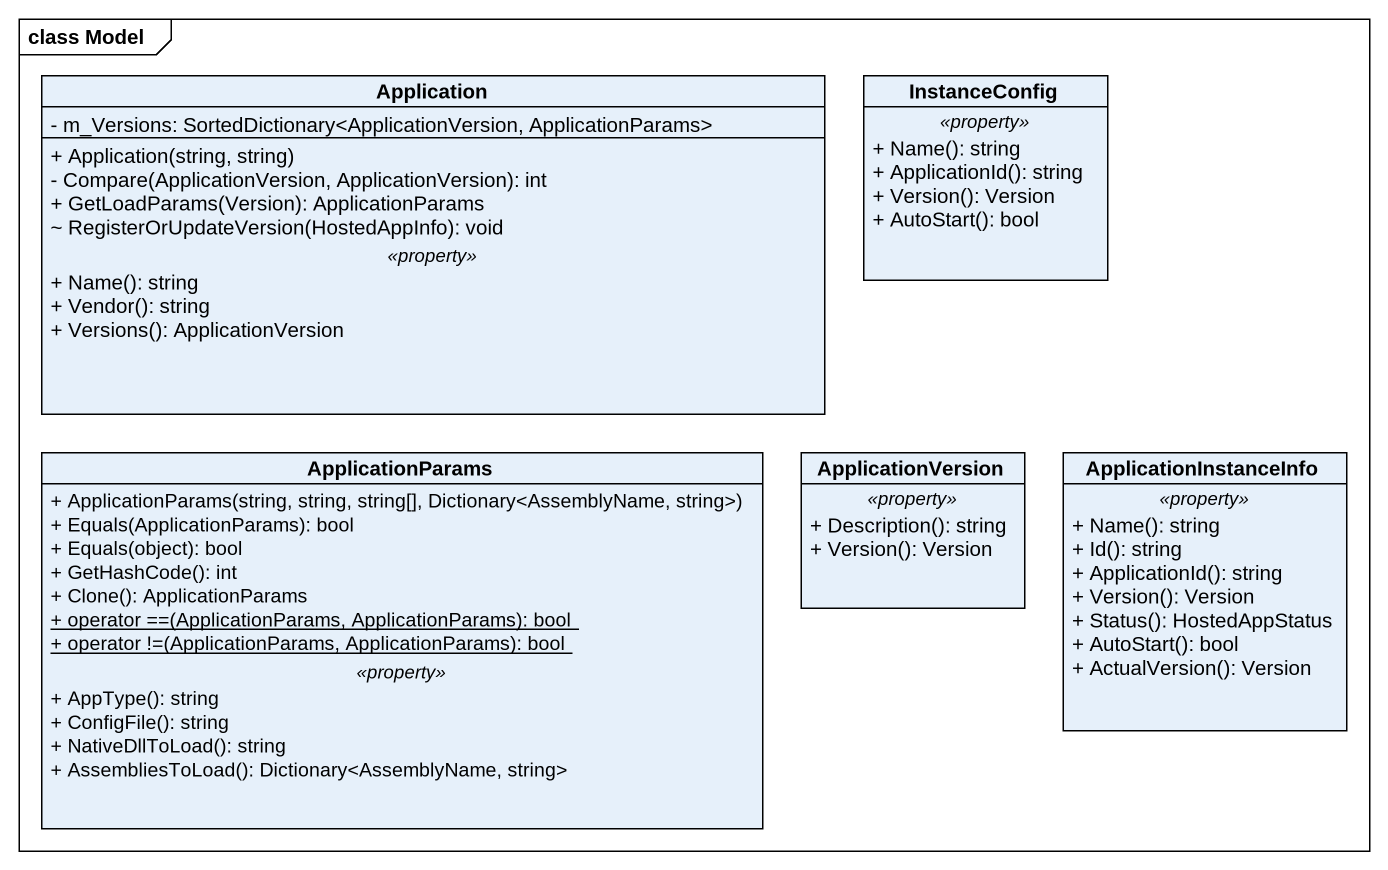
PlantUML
@startuml
mainframe class Model
hide circle
hide empty members
skinparam classAttributeIconSize 0
class Application {
  - m_Versions: SortedDictionary<ApplicationVersion, ApplicationParams>
  --
  + Application(string, string)
  - Compare(ApplicationVersion, ApplicationVersion): int
  + GetLoadParams(Version): ApplicationParams
  ~ RegisterOrUpdateVersion(HostedAppInfo): void
  .. <<property>> ..
  + Name(): string
  + Vendor(): string
  + Versions(): ApplicationVersion
}
class InstanceConfig {
  .. <<property>> ..
  + Name(): string
  + ApplicationId(): string
  + Version(): Version
  + AutoStart(): bool
}
class ApplicationParams {
  + ApplicationParams(string, string, string[], Dictionary<AssemblyName, string>)
  + Equals(ApplicationParams): bool
  + Equals(object): bool
  + GetHashCode(): int
  + Clone(): ApplicationParams
  {static} + operator ==(ApplicationParams, ApplicationParams): bool
  {static} + operator !=(ApplicationParams, ApplicationParams): bool
  .. <<property>> ..
  + AppType(): string
  + ConfigFile(): string
  + NativeDllToLoad(): string
  + AssembliesToLoad(): Dictionary<AssemblyName, string>
}
class ApplicationVersion {
  .. <<property>> ..
  + Description(): string
  + Version(): Version
}
class ApplicationInstanceInfo {
  .. <<property>> ..
  + Name(): string
  + Id(): string
  + ApplicationId(): string
  + Version(): Version
  + Status(): HostedAppStatus
  + AutoStart(): bool
  + ActualVersion(): Version
}
@enduml
